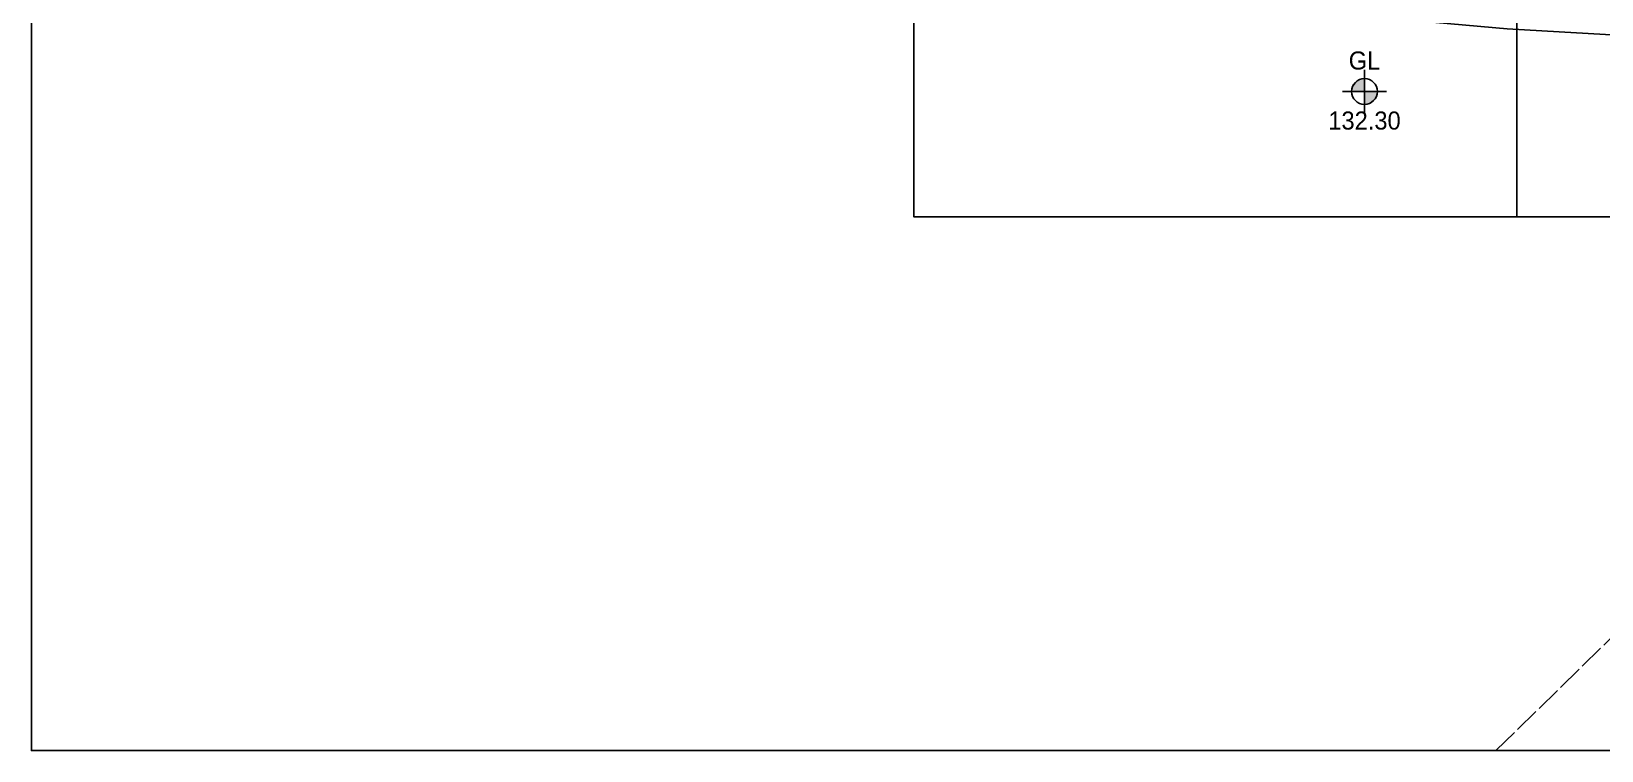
# Model space of a CAD drawing. Header units: millimetres. Extents: x 44352463 to 44913170, y -12080373 to -11704434.
# Drawn here: x 44352466 to 44461849, y -12080074 to -12029963 of the extents above; entities that cross this region are included whole.
import ezdxf
from ezdxf.enums import TextEntityAlignment as Align

# ---------------------------------------------------------------- set-up
doc = ezdxf.new("R2010")
doc.units = ezdxf.units.MM
doc.header["$LTSCALE"] = 600
doc.header["$MEASUREMENT"] = 0
doc.linetypes.add('5112', pattern=[3.5, 3, -0.5])
doc.linetypes.add('CEN', pattern=[6.2, 6, -0.1, 0, -0.1])
doc.layers.get('DEFPOINTS').update_dxf_attribs({"color": 117, "linetype": 'CONTINUOUS'})
for name, color, linetype in [('+공사계획', 4, 'CONTINUOUS'), ('A-TEX-SYM', 3, 'CONTINUOUS'), ('A-중심선', 10, 'CEN'), ('D0015112', 252, '5112'), ('F0047224', 252, 'CONTINUOUS'), ('충돌방지대(고무범퍼)', 252, 'CONTINUOUS')]:
    doc.layers.add(name, color=color, linetype=linetype)
doc.styles.add('돋움', font='')
doc.styles.get('돋움').set_extended_font_data('Dotum')

# ---------------------------------------------------------------- blocks, each defined once
blk = doc.blocks.new('A$C1C3B03E3')
at = {"layer": '+공사계획', "ltscale": 5}
h = blk.add_hatch(color=1, dxfattribs=at)
h.dxf.hatch_style = 1
edge = h.paths.add_edge_path()
edge.add_line((2.03, 2.03), (3.23, 2.03))
edge.add_arc((2.03, 2.03), 1.2, -90, 0, ccw=False)
edge.add_line((2.03, 0.83), (2.03, 2.03))
edge = h.paths.add_edge_path()
edge.add_line((2.03, 2.03), (2.03, 3.23))
edge.add_arc((2.03, 2.03), 1.2, 90, 180)
edge.add_line((0.83, 2.03), (2.03, 2.03))
at = {"layer": '+공사계획', "color": 1, "ltscale": 5}
for points in [[(2.03, 2.03), (2.03, 3.23, 0.414214), (0.83, 2.03), (2.03, 2.03)], [(2.03, 2.03), (3.23, 2.03, -0.414214), (2.03, 0.83), (2.03, 2.03)]]:
    blk.add_lwpolyline(points, format="xyb", dxfattribs=at)
for points in [[(2.03, 4.06), (2.03, 0)], [(0, 2.03), (4.06, 2.03)]]:
    blk.add_lwpolyline(points, dxfattribs=at)
blk.add_circle((2.03, 2.03), 1.2, dxfattribs=at)
blk = doc.blocks.new('ZZZZ')
at = {"layer": 'A-TEX-SYM', "xscale": 750.0000000000001, "yscale": 750.0000000000001, "zscale": 750.0000000000001, "rotation": 359.9931955615171}
blk.add_blockref('A$C1C3B03E3', (11447099, 4051492, 132302), dxfattribs=at)
at = {"layer": 'A-TEX-SYM', "style": '돋움'}
for s, p in [('GL', (11448622, 4055177, 132302)), ('132.30', (11448622, 4050993, 132302))]:
    blk.add_text(s, height=1260, dxfattribs=at).set_placement(p, align=Align.MIDDLE_CENTER)

msp = doc.modelspace()

# ---------------------------------------------------------------- linework, layer by layer
at = {"layer": 'A-중심선', "ltscale": 5}
msp.add_line((44455940.232, -12042884.796), (44455940.232, -11824697.371), dxfattribs=at)
at = {"layer": 'D0015112'}
msp.add_lwpolyline([(44454490.71, -12080073.689), (44464751.94, -12070039.637), (44467962.342, -12067355.262), (44469465.08, -12066603.683), (44471399.802, -12066594.858), (44473653.387, -12067251.172), (44478576.354, -12069766.95), (44483157.709, -12072829.6), (44487318.404, -12076120.389), (44491984.381, -12080073.689)], dxfattribs=at)
at = {"layer": 'DEFPOINTS', "linetype": 'ByBlock'}
msp.add_lwpolyline([(44352466.172, -11752471.735), (44788814.838, -11752471.735), (44788814.838, -12080071.736), (44352466.172, -12080071.736)], close=True, dxfattribs=at)
at = {"layer": 'DEFPOINTS', "ltscale": 3}
msp.add_lwpolyline([(44413940.608, -11824699.043), (44709331.348, -11824699.043), (44709331.348, -12042886.468), (44413940.608, -12042886.468)], close=True, dxfattribs=at)
at = {"layer": 'F0047224'}
msp.add_lwpolyline([(44549300.486, -12031392.275), (44540785.496, -12031076.048), (44529104.188, -12031033.699), (44516586.281, -12030566.527), (44504942.288, -12031100.013), (44488770.874, -12031175.878), (44477407.896, -12030723.122), (44467236.69, -12030474.03), (44464528.369, -12030313.881), (44455266.62, -12029773.457), (44445068.218, -12028871.526), (44442623.631, -12028016.357), (44441466.641, -12027247.942)], dxfattribs=at)

# ---------------------------------------------------------------- block references
at = {"layer": '충돌방지대(고무범퍼)'}
msp.add_blockref('ZZZZ', (32996710.738, -16087166.79), dxfattribs=at)

doc.saveas('drawing.dxf')
